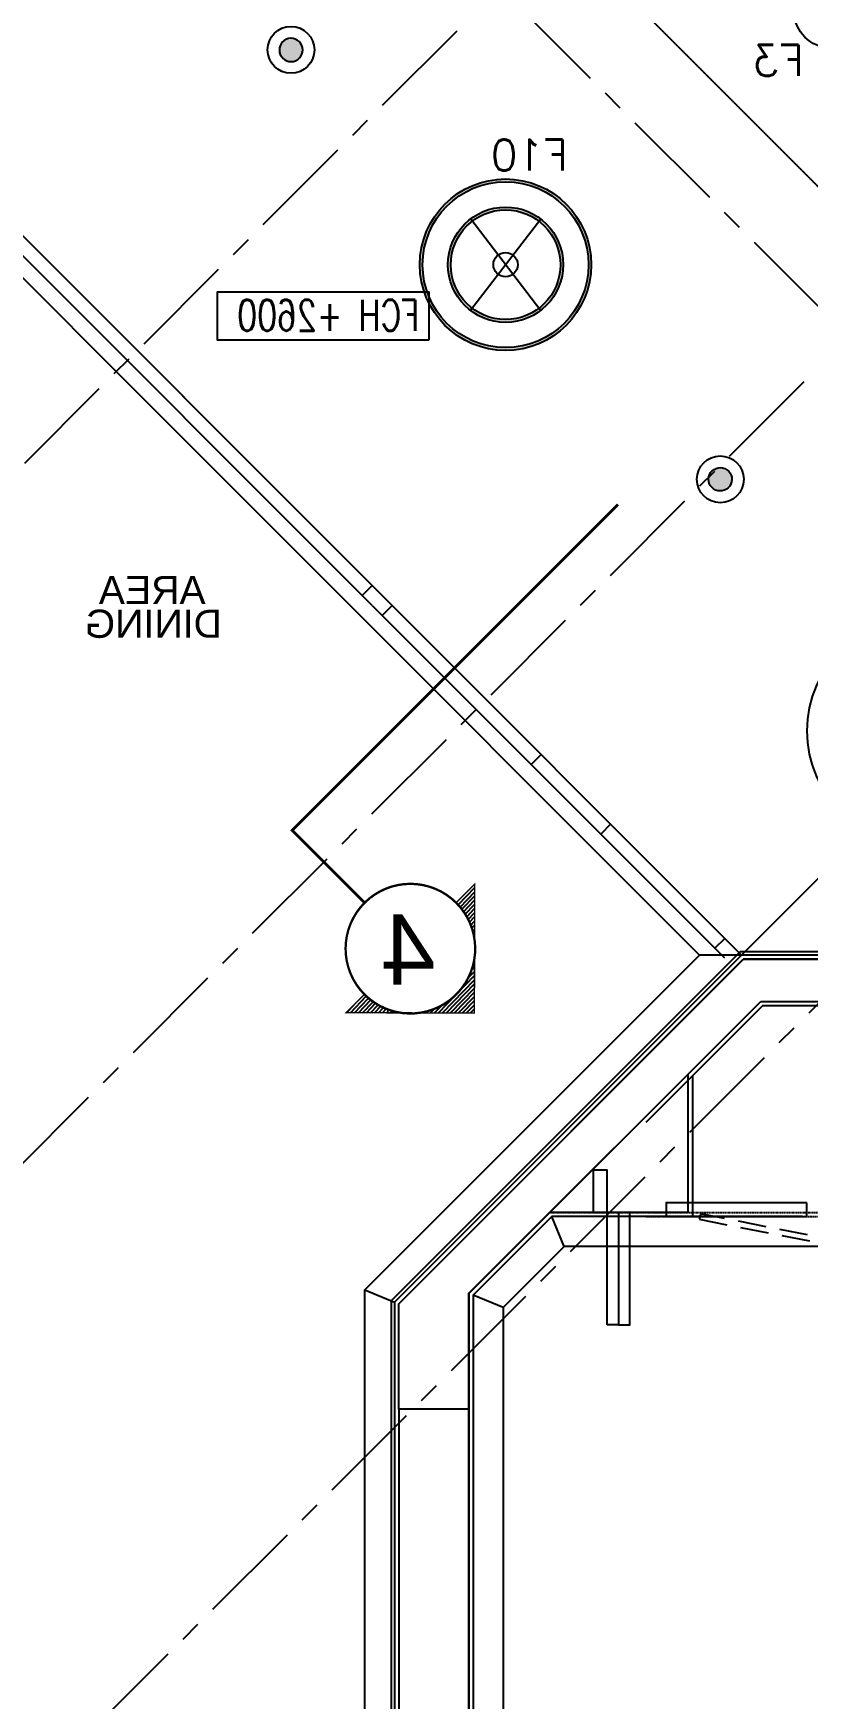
# Model space of a CAD drawing. Header units: millimetres. Extents: x 186805 to 449048, y 2167 to 51540.
# Drawn here: x 374678 to 377433, y 8753 to 14676 of the extents above; entities that cross this region are included whole.
import ezdxf
from ezdxf.enums import TextEntityAlignment as Align

# ---------------------------------------------------------------- set-up
doc = ezdxf.new("R2010")
doc.units = ezdxf.units.MM
for name, pattern in [('BC$0$DASHDOT2', [0.5, 0.25, -0.125, 0, -0.125]), ('BC$0$HIDDEN', [0.375, 0.25, -0.125]), ('BC$0$XR-BAS2-BLOCK-B$1$CENTER', [2, 1.25, -0.25, 0.25, -0.25]), ('CENTER', [2, 1.25, -0.25, 0.25, -0.25]), ('HIDDEN2', [0.1875, 0.125, -0.0625])]:
    doc.linetypes.add(name, pattern=pattern)
doc.layers.get('0').update_dxf_attribs({"linetype": 'CONTINUOUS'})
doc.layers.add('0-60x60-C', color=3, linetype='CONTINUOUS', lineweight=13)
doc.layers.add('wall', color=4, linetype='CONTINUOUS', lineweight=25)
for name, color, linetype in [('0-cornice-C', 3, 'CONTINUOUS'), ('0TG-grid', 9, 'CENTER'), ('0TG-text', 4, 'CONTINUOUS'), ('A-ABOV', 1, 'HIDDEN2'), ('A-ABOVE DOOR', 1, 'HIDDEN2'), ('A-BLKNBR', 7, 'CONTINUOUS'), ('A-CONC-BLDG', 6, 'CONTINUOUS'), ('a-door', 4, 'CONTINUOUS'), ('a-wall', 140, 'CONTINUOUS'), ('BC-A-wall', 6, 'CONTINUOUS'), ('BC-dim', 1, 'CONTINUOUS'), ('E-ARMATUR', 2, 'CONTINUOUS'), ('MEP', 16, 'CONTINUOUS'), ('SHADOW LINE', 151, 'CONTINUOUS'), ('SITE SURVEY ROOM$0$SITE SURVEY ROOM$0$DECORATIVE DETAILS-1$0$WALL FIXTURE DETAILS$0$ECO-WORLD DETAILS$0$FINAL ECO-1#$0$REV ECO$0$FINAL DRGS1$0$REFER', 7, 'CONTINUOUS'), ('TEXT', 3, 'CONTINUOUS')]:
    doc.layers.add(name, color=color, linetype=linetype)
doc.styles.add('BW.B$0$SAS', font='sanss___.ttf')
doc.styles.add('ROMANS', font='ROMANS.shx', dxfattribs={"width": 0.8})
doc.styles.add('ROMANS_075', font='romans.shx', dxfattribs={"width": 0.75})
doc.styles.add('ROMANT', font='ROMANT.shx')

# ---------------------------------------------------------------- blocks, each defined once
blk = doc.blocks.new('A$C7C4A1575')
at = {"layer": 'A-ABOV', "color": 8}
blk.add_line((73441.3, 35514), (70295.1, 38660.3), dxfattribs=at)
at = {"layer": 'A-ABOVE DOOR', "color": 8}
blk.add_line((72507.2, 41050), (70295.1, 41050), dxfattribs=at)
at = {"layer": 'A-CONC-BLDG', "color": 8}
blk.add_lwpolyline([(72795.1, 41750), (73045.1, 41750), (73045.1, 45150), (72795.1, 45150)], close=True, dxfattribs=at)
at = {"layer": 'a-door', "color": 8, "lineweight": -3}
blk.add_line((72263.4, 41450), (72303.4, 41450), dxfattribs=at)
blk.add_lwpolyline([(72223.4, 41050), (72263.4, 41050), (72263.4, 41450), (72223.4, 41450)], close=True, dxfattribs=at)
for points in [[(72303.4, 41450), (72303.4, 40900), (72353.4, 40900), (72353.4, 41050), (72303.4, 41050)], [(72145.1, 41050), (72105.1, 41050)]]:
    blk.add_lwpolyline(points, dxfattribs=at)
at = {"layer": 'a-wall', "color": 8}
for p, q in [((72795.1, 41750), (72795.1, 41337.9)), ((73045.1, 41750), (73045.1, 41375.7)), ((73045.1, 41375.7), (71819.4, 40150)), ((72795.1, 41337.9), (71757.2, 40300)), ((71757.2, 40300), (70295.1, 40300)), ((70295.1, 40150), (71819.4, 40150))]:
    blk.add_line(p, q, dxfattribs=at)
blk = doc.blocks.new('A$C32DD6ECA')
at = {"layer": '0-60x60-C', "color": 16, "xscale": 0.04183124983683228, "yscale": 0.04183124983683228, "zscale": 0.04183124983683228, "rotation": 180}
blk.add_blockref('A$C7C4A1575', (4397.08, 2202.64), dxfattribs=at)
blk = doc.blocks.new('BLK-NUMBER')
blk.add_circle((0, 0), 0.5458)
at = {"style": 'ROMANS'}
blk.add_attdef('BLOCK_NUMBER', text='', height=0.5, dxfattribs=at).set_placement((0, 0), align=Align.MIDDLE)
blk = doc.blocks.new('F33')
at = {"layer": 'E-ARMATUR', "color": 16, "const_width": 31.1}
blk.add_lwpolyline([(-17.7, 0, 1), (17.7, 0, 1)], format="xyb", close=True, dxfattribs=at)
at = {"layer": 'E-ARMATUR', "color": 16}
blk.add_circle((0, 0), 127.5, dxfattribs=at)
blk = doc.blocks.new('F66')
at = {"layer": 'E-ARMATUR'}
h = blk.add_hatch(color=16, dxfattribs=at)
h.paths.add_polyline_path([(-295, 0, -0.414214), (0, 295), (0, 305, 0.414214), (-305, 0, 0.414214), (0, -305), (0, -295, -0.414214)])
h.paths.add_polyline_path([(-195, 0, -0.414214), (0, 195), (0, 205, 0.414214), (-205, 0, 0.414214), (0, -205), (0, -195, -0.414214)], flags=17)
h = blk.add_hatch(color=16, dxfattribs=at)
h.paths.add_polyline_path([(195, 0), (205, 0, 0.414214), (0, 205), (0, 195, -0.414214)], flags=17)
h.paths.add_polyline_path([(295, 0), (305, 0, 0.414214), (0, 305), (0, 295, -0.414214)])
h = blk.add_hatch(color=16, dxfattribs=at)
h.paths.add_polyline_path([(205, 0), (195, 0, -0.414214), (0, -195), (0, -205, 0.414214)])
h.paths.add_polyline_path([(305, 0), (295, 0, -0.414214), (0, -295), (0, -305, 0.414214)])
at = {"layer": 'E-ARMATUR', "color": 16}
for p, q in [((124, -163.2), (-125, 162.4)), ((-125, -162.4), (125, 162.4))]:
    blk.add_line(p, q, dxfattribs=at)
for radius in [305, 295, 205, 195, 43.2]:
    blk.add_circle((0, 0), radius, dxfattribs=at)
blk = doc.blocks.new('A$C35C014DB')
at = {"layer": 'MEP'}
h = blk.add_hatch(color=256, dxfattribs=at)
edge = h.paths.add_edge_path()
edge.add_ellipse((9351.9, 11732.2), major_axis=(23.8, 34), ratio=1, start_angle=0, end_angle=360)
h = blk.add_hatch(color=256, dxfattribs=at)
edge = h.paths.add_edge_path()
edge.add_ellipse((7824.9, 10205.2), major_axis=(-34, -23.8), ratio=1, start_angle=0, end_angle=360, ccw=False)
at = {"layer": 'SITE SURVEY ROOM$0$SITE SURVEY ROOM$0$DECORATIVE DETAILS-1$0$WALL FIXTURE DETAILS$0$ECO-WORLD DETAILS$0$FINAL ECO-1#$0$REV ECO$0$FINAL DRGS1$0$REFER'}
h = blk.add_hatch(dxfattribs=at)
h.set_pattern_fill('ANSI31', color=8, scale=82.345676, angle=181.12912, style=0)
h.set_pattern_definition([(313.87088, (12494.609, 6152.451), (-7.42041, -7.13356), [])])
h.paths.add_polyline_path([(8895.2, 8307.5, -0.333605), (8699, 8502.9), (8699.4, 8307.1)])
h.paths.add_polyline_path([(8763.8, 8698.6), (8698.4, 8763.6), (8698.9, 8567.9, -0.162403)])
h.paths.add_polyline_path([(9155.9, 8308.1), (9090.6, 8373.2, -0.162403), (8960.2, 8307.7)])
h.paths.add_polyline_path([(8578, 8725.8), (8682.6, 8830.8), (8734.6, 8778.9), (8630.1, 8674)], flags=9)
at = {"color": 9}
for points in [[(6233.6, 8512.9), (7749.1, 8512.9), (8983.6, 7278.4), (8983.6, 3762.9), (11357, 3762.9), (15053.5, 7459.4), (14222.6, 8290.2), (14434.7, 8502.3), (13326.5, 9610.6), (13114.4, 9398.4), (12772.5, 9740.3), (12984.6, 9952.4), (12157.3, 10779.8), (11945.2, 10567.6), (11605.8, 10907), (11817.9, 11119.2), (9594.6, 13342.5), (9382.5, 13130.4), (8907.8, 13605), (8907.8, 15662.9)], [(8424.5, 7582.9), (8703.6, 7303.9), (8703.6, 3762.9), (4883.6, 3762.9), (4883.6, 8332.9), (6053.6, 8332.9), (6053.6, 7582.9), (6233.6, 7582.9), (6233.6, 7582.9)], [(6233.6, 7582.9), (6233.6, 8332.9), (7674.5, 8332.9), (8090.1, 7917.4)], [(7923.6, 8083.9), (7923.6, 7582.9), (8424.5, 7582.9)]]:
    blk.add_lwpolyline(points, dxfattribs=at)
at = {"color": 8, "linetype": 'BC$0$HIDDEN', "ltscale": 400}
blk.add_lwpolyline([(7899.6, 7573.6), (7373.1, 7469.8), (7367.6, 7489), (7894.4, 7592.9)], close=True, dxfattribs=at)
at = {"layer": '0-cornice-C', "color": 1}
for p, q in [((10874.5, 11638.4), (7749.1, 8512.9)), ((7749.1, 8512.9), (7899, 8512.9)), ((8380.6, 7476.9), (8424.5, 7582.9)), ((8597.6, 7260), (8703.6, 7303.9)), ((9089.6, 7322.3), (8983.6, 7278.4))]:
    blk.add_line(p, q, dxfattribs=at)
for points in [[(7899, 8512.9), (10874.5, 11488.5), (14903.5, 7459.4), (11310.9, 3868.9), (9089.6, 3868.9), (9089.6, 7322.3)], [(8597.6, 7260), (8597.6, 3868.9), (4989.6, 3868.9), (4989.6, 7476.9), (8380.6, 7476.9)]]:
    blk.add_lwpolyline(points, close=True, dxfattribs=at)
at = {"layer": '0TG-grid', "linetype": 'BC$0$XR-BAS2-BLOCK-B$1$CENTER', "ltscale": 300}
for p, q in [((4468.1, 7812.9), (13602.6, 16947.4)), ((16276.8, 1802.5), (5599.4, 12479.8)), ((18784.4, 1777.5), (8107.1, 12454.8)), ((15145.4, 671.1), (4468.1, 11348.5))]:
    blk.add_line(p, q, dxfattribs=at)
at = {"layer": 'A-ABOVE DOOR'}
blk.add_line((8090.1, 7582.9), (6400.1, 7582.9), dxfattribs=at)
at = {"layer": 'A-CONC-BLDG'}
blk.add_lwpolyline([(8718.6, 6897.9), (8968.6, 6897.9), (8968.6, 3497.9), (8718.6, 3497.9)], close=True, dxfattribs=at)
at = {"layer": 'BC-A-wall'}
blk.add_line((8118.6, 7597.9), (8430.7, 7597.9), dxfattribs=at)
at = {"layer": 'BC-dim', "color": 2, "linetype": 'BC$0$DASHDOT2', "ltscale": 500, "const_width": 10}
blk.add_lwpolyline([(9089.9, 8699.2), (9347.5, 8956.9), (8188.6, 10115.7)], dxfattribs=at)
at = {"layer": 'MEP'}
for p, q in [((9063.3, 9756.5), (10884.7, 11577.8)), ((10813.9, 11577.8), (9063.3, 9827.2)), ((9063.3, 9827.2), (9098.7, 9791.8)), ((9063.3, 9756.5), (8285.5, 8978.7)), ((8992.6, 9756.5), (8462.3, 9226.2)), ((8992.6, 9756.5), (9027.9, 9721.1)), ((7808.7, 8501.9), (8285.5, 8978.7)), ((8214.8, 8978.7), (7808.7, 8572.6)), ((8214.8, 8978.7), (8250.1, 8943.3)), ((7808.7, 8572.6), (7844.1, 8537.3)), ((7531.7, 7582.9), (8031.7, 7582.9))]:
    blk.add_line(p, q, dxfattribs=at)
at = {"layer": 'MEP', "color": 2}
blk.add_line((7749.1, 8512.9), (6133.1, 10128.9), dxfattribs=at)
at = {"layer": 'MEP'}
for points in [[(10461.4, 10434.5, 0, 0, 0), (10386.8, 10509.1, 0, 0, 0), (10362.5, 10484.8, 0, 0, 0), (10357.4, 10584.6, 0, 0, 0), (10334.4, 10561.5, 0, 0, 0), (10271.1, 10624.9, 60, 0, 0), (10165, 10730.9, 0, 0, 0)], [(10240.2, 10213.3, 0, 0, 0), (10165.6, 10287.9, 0, 0, 0), (10189.9, 10312.2, 0, 0, 0), (10090.1, 10317.3, 0, 0, 0), (10113.2, 10340.3, 0, 0, 0), (10049.9, 10403.6, 60, 0, 0), (9943.8, 10509.7, 0, 0, 0)], [(10019, 9992.1, 0, 0, 0), (9944.4, 10066.7, 0, 0, 0), (9920.1, 10042.4, 0, 0, 0), (9915, 10142.2, 0, 0, 0), (9892, 10119.1, 0, 0, 0), (9828.7, 10182.4, 60, 0, 0), (9722.6, 10288.5, 0, 0, 0)], [(9797.8, 9770.9, 0, 0, 0), (9723.2, 9845.5, 0, 0, 0), (9698.9, 9821.2, 0, 0, 0), (9693.8, 9920.9, 0, 0, 0), (9670.8, 9897.9, 0, 0, 0), (9607.4, 9961.2, 60, 0, 0), (9501.4, 10067.3, 0, 0, 0)], [(9576.5, 9549.7, 0, 0, 0), (9502, 9624.3, 0, 0, 0), (9526.3, 9648.6, 0, 0, 0), (9426.5, 9653.7, 0, 0, 0), (9449.5, 9676.7, 0, 0, 0), (9386.2, 9740, 60, 0, 0), (9280.2, 9846.1, 0, 0, 0)], [(8959.7, 9525.6, 0, 0, 0), (9134.1, 9351.2, 75, 0, 0), (9240.2, 9245.1, 0, 0, 0)], [(8747.5, 9313.5, 0, 0, 0), (8922, 9139, 75, 0, 0), (9028, 9033, 0, 0, 0)], [(8535.4, 9101.3, 0, 0, 0), (8709.8, 8926.9, 75, 0, 0), (8815.9, 8820.8, 0, 0, 0)], [(8528.6, 8396.5, 0, 0, 0), (8454, 8471.1, 0, 0, 0), (8478.3, 8495.4, 0, 0, 0), (8378.5, 8500.5, 0, 0, 0), (8401.6, 8523.5, 0, 0, 0), (8338.2, 8586.8, 60, 0, 0), (8232.2, 8692.9, 0, 0, 0)], [(8369.9, 8243.7, 0, 0, 0), (8295.3, 8318.3, 0, 0, 0), (8319.6, 8342.6, 0, 0, 0), (8219.9, 8347.7, 0, 0, 0), (8242.9, 8370.7, 0, 0, 0), (8179.6, 8434, 60, 0, 0), (8073.5, 8540.1, 0, 0, 0)], [(7645.7, 7099.1, 0, 0, 0), (7645.7, 7204.6, 0, 0, 0), (7680.1, 7204.6, 0, 0, 0), (7613.1, 7278.8, 0, 0, 0), (7645.7, 7278.8, 0, 0, 0), (7645.7, 7368.3, 60, 0, 0), (7645.7, 7518.3, 0, 0, 0)], [(7912.3, 7071.5, 0, 0, 0), (7912.3, 7204.6, 0, 0, 0), (7877.9, 7204.6, 0, 0, 0), (7944.8, 7278.8, 0, 0, 0), (7912.3, 7278.8, 0, 0, 0), (7912.3, 7368.3, 60, 0, 0), (7912.3, 7518.3, 0, 0, 0)]]:
    blk.add_lwpolyline(points, format="xyseb", dxfattribs=at)
blk.add_lwpolyline([(8497.6, 9190.8), (8462.3, 9226.2)], dxfattribs=at)
blk.add_lwpolyline([(7517.2, 7632.1), (8017.2, 7632.1), (8017.2, 7582.9), (7517.2, 7582.9)], close=True, dxfattribs=at)
for centre, major_axis, start_param, end_param in [((9351.9, 11732.5), (-68.2, 47.7), 3.752458, 10.035643), ((9351.9, 11732.2), (23.8, 34), 5.323254218590446, 11.60643952577003)]:
    blk.add_ellipse(centre, major_axis=major_axis, ratio=1, start_param=start_param, end_param=end_param, dxfattribs=at)
at = {"layer": 'MEP', "extrusion": (0, 0, -1)}
for centre, major_axis, start_param, end_param in [((7824.6, 10205.2), (-47.7, 68.2), 3.752458, 10.035643), ((7824.9, 10205.2), (-34, -23.8), 5.323254218590446, 11.60643952577003)]:
    blk.add_ellipse(centre, major_axis=major_axis, ratio=1, start_param=start_param, end_param=end_param, dxfattribs=at)
at = {"layer": 'SHADOW LINE'}
blk.add_lwpolyline([(6245.6, 8524.9), (7754, 8524.9), (8995.6, 7283.4), (8995.6, 3774.9), (11352.1, 3774.9), (15036.5, 7459.4), (14205.6, 8290.2), (14417.8, 8502.3), (13326.5, 9593.6), (13114.4, 9381.5), (12755.5, 9740.3), (12967.7, 9952.4), (12157.3, 10762.8), (11945.2, 10550.7), (11588.8, 10907), (11801, 11119.2), (9594.6, 13325.5), (9382.5, 13113.4), (8895.8, 13600), (8895.8, 15662.9)], dxfattribs=at)
at = {"layer": 'SITE SURVEY ROOM$0$SITE SURVEY ROOM$0$DECORATIVE DETAILS-1$0$WALL FIXTURE DETAILS$0$ECO-WORLD DETAILS$0$FINAL ECO-1#$0$REV ECO$0$FINAL DRGS1$0$REFER', "color": 8, "const_width": 8.23}
blk.add_lwpolyline([(8763.8, 8698.6, -1), (9090.6, 8373.2, -1), (8763.8, 8698.6)], format="xyb", dxfattribs=at)
at = {"layer": 'SITE SURVEY ROOM$0$SITE SURVEY ROOM$0$DECORATIVE DETAILS-1$0$WALL FIXTURE DETAILS$0$ECO-WORLD DETAILS$0$FINAL ECO-1#$0$REV ECO$0$FINAL DRGS1$0$REFER', "color": 1, "const_width": 4.94}
blk.add_lwpolyline([(9090.7, 8373.3), (9155.9, 8308.1), (8699.4, 8307.1), (8698.4, 8765.6), (8764.6, 8699.4)], dxfattribs=at)
at = {"layer": 'TEXT', "color": 4}
blk.add_lwpolyline([(8861.5, 10700.1), (9613.9, 10700.1), (9613.9, 10871.9), (8861.5, 10871.9)], close=True, dxfattribs=at)
at = {"layer": 'wall'}
for p, q in [((6218.6, 8497.9), (7742.8, 8497.9)), ((8968.6, 7272.2), (7742.8, 8497.9)), ((7680.7, 8347.9), (6218.6, 8347.9)), ((8718.6, 7310.1), (7680.7, 8347.9)), ((7938.6, 7597.9), (7938.6, 8090.1)), ((7938.6, 7597.9), (8430.7, 7597.9)), ((8718.6, 6897.9), (8718.6, 7310.1)), ((8968.6, 6897.9), (8968.6, 7272.2))]:
    blk.add_line(p, q, dxfattribs=at)
at = {"layer": 'A-BLKNBR'}
ref = blk.add_blockref('BLK-NUMBER', (7106.8, 9310.5), dxfattribs=dict(at, xscale=750, yscale=750, zscale=750, rotation=180))
ref.add_attrib('BLOCK_NUMBER', 'C', dxfattribs={"layer": '0', "height": 375, "style": 'ROMANT'}).set_placement((7106.8, 9310.5), align=Align.MIDDLE)
at = {"layer": 'MEP', "xscale": -1, "rotation": 180}
blk.add_blockref('F33', (7433.6, 11867.9), dxfattribs=at)
at = {"layer": 'MEP', "extrusion": (0, 0, -1), "zscale": -1, "rotation": 180}
blk.add_blockref('F66', (-8588.6, 10968.5), dxfattribs=at)
at = {"layer": '0TG-text', "style": 'BW.B$0$SAS'}
for s, p in [('AREA', (9845.6, 9761.5)), ('DINING', (9841.9, 9641.5))]:
    blk.add_text(s, height=100, dxfattribs=at).set_placement(p, align=Align.CENTER)
at = {"layer": 'SITE SURVEY ROOM$0$SITE SURVEY ROOM$0$DECORATIVE DETAILS-1$0$WALL FIXTURE DETAILS$0$ECO-WORLD DETAILS$0$FINAL ECO-1#$0$REV ECO$0$FINAL DRGS1$0$REFER', "color": 3, "style": 'BW.B$0$SAS'}
blk.add_text('4', height=250, dxfattribs=at).set_placement((8837.9, 8657.7), align=Align.TOP_LEFT)
at = {"layer": 'TEXT', "color": 2, "linetype": 'Continuous', "style": 'ROMANS_075'}
for s, p in [('F3', (7528, 11640.2)), ('F10', (8366.9, 11303.3))]:
    blk.add_text(s, height=110, dxfattribs=at).set_placement(p)
at = {"layer": 'TEXT', "color": 2, "linetype": 'Continuous', "insert": (8896.1, 10788.6), "char_height": 110, "attachment_point": 4, "style": 'ROMANS_075'}
blk.add_mtext('FCH +2600', dxfattribs=at)

msp = doc.modelspace()

# ---------------------------------------------------------------- block references
at = {"linetype": 'ByBlock', "xscale": -1}
msp.add_blockref('A$C35C014DB', (384946.5, 2884.3), dxfattribs=at)
at = {"layer": '0-60x60-C', "color": 16, "xscale": 23.90557308239969, "yscale": 23.90557308239969, "zscale": 23.90557308239969}
msp.add_blockref('A$C32DD6ECA', (343908.2, -1123), dxfattribs=at)

doc.saveas('drawing.dxf')
